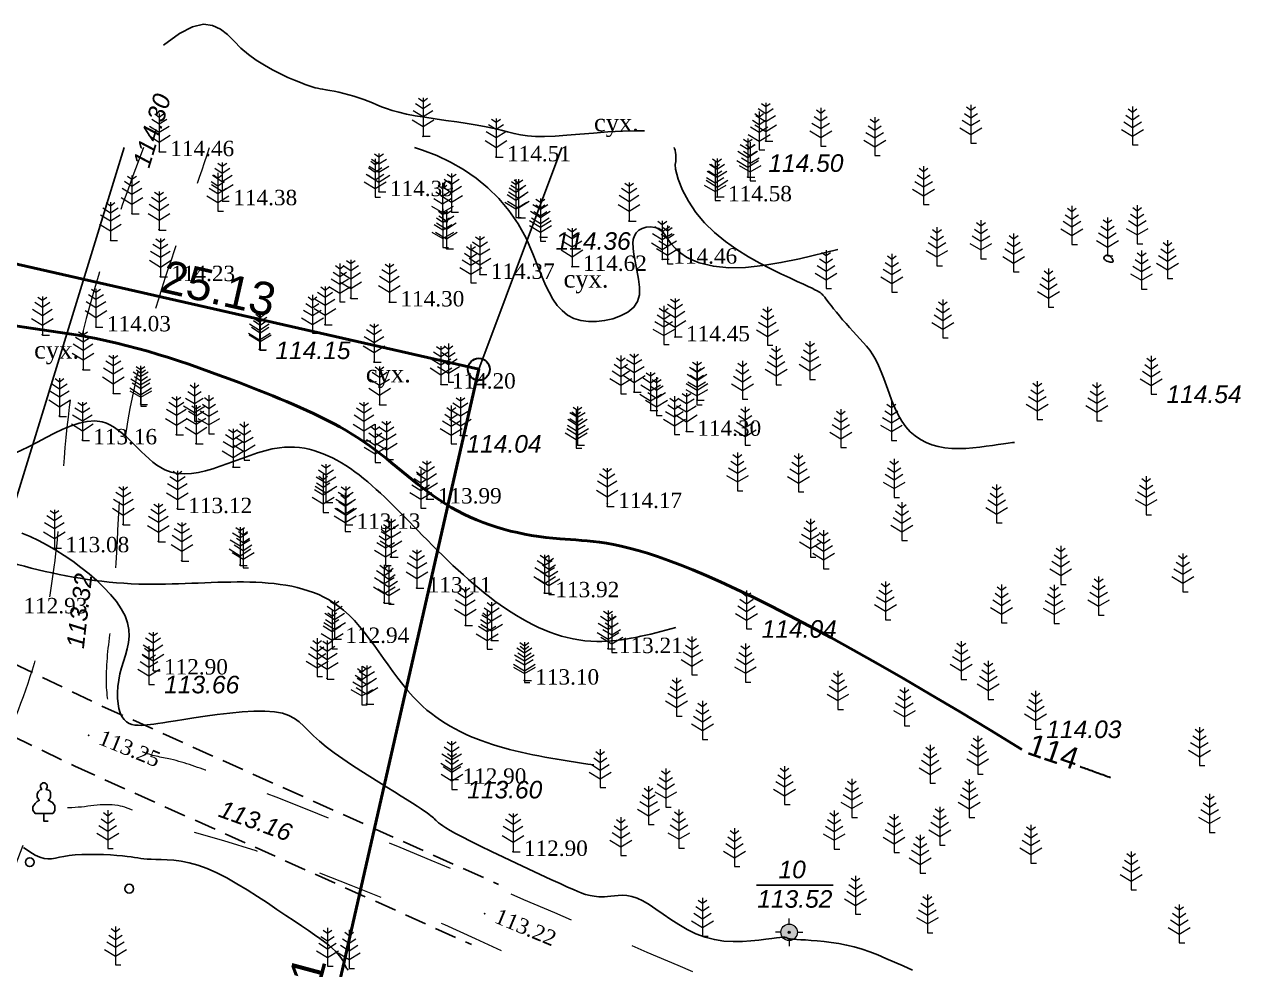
# Model space of a CAD drawing. Header units: millimetres. Extents: x 5405602 to 5405708, y 5524770 to 5524846.
# Drawn here: x 5405652.8 to 5405708.2, y 5524802.5 to 5524845.5 of the extents above; entities that cross this region are included whole.
import ezdxf
from ezdxf.enums import TextEntityAlignment as Align

# ---------------------------------------------------------------- set-up
doc = ezdxf.new("R2010")
doc.units = ezdxf.units.MM
for name, pattern in [('0', [0]), ('1', [6, 3, -3]), ('DASHEDX2', [1.5, 1, -0.5]), ('HIDDEN', [0.5, 0, -0.5])]:
    doc.linetypes.add(name, pattern=pattern)
for name, color, linetype, lineweight in [('11320000', 18, 'HIDDEN', 9), ('Горизонтали--MAJ', 32, 'Continuous', 30), ('ТОЧКИ', 7, 'Continuous', 30)]:
    doc.layers.add(name, color=color, linetype=linetype, lineweight=lineweight)
for name, color, linetype in [('12000000', 7, 'Continuous'), ('61420000', 7, 'Continuous'), ('71132010', 94, 'Continuous'), ('71132060', 7, '0'), ('SC007', 7, 'Continuous'), ('горизонтали', 42, 'Continuous'), ('Горизонтали--LBL', 32, 'Continuous'), ('Горизонтали--MIN', 32, 'Continuous'), ('дороги', 7, 'Continuous'), ('Ділянки_Межі', 10, 'Continuous'), ('надписи', 7, 'Continuous'), ('Ограда каменная', 7, 'g5_472'), ('отметки', 7, 'Continuous'), ('промеры', 185, 'Continuous'), ('Растительность', 7, 'Continuous')]:
    doc.layers.add(name, color=color, linetype=linetype)
doc.styles.add('Arial', font='arial.ttf')
doc.styles.get("Standard").update_dxf_attribs({"font": 'arial.ttf'})
doc.styles.add('times', font='times.ttf')
doc.styles.add('WMF-Arial Cyr2', font='ariali.ttf')
doc.linetypes.add('g5_472', pattern='A,0,-4,[25,GUGK_2005.shx,S=0.4,R=0,X=0,Y=-0.2],0', length=4)

# ---------------------------------------------------------------- blocks, each defined once
blk = doc.blocks.new('A$C51FE15A3')
at = {"layer": 'Растительность', "color": 94, "lineweight": 0}
for points in [[(-0.201, 1.726), (0, 1.584), (0.201, 1.726)], [(0, 1.75), (0, 0), (0.319, 0)], [(-0.447, 1.172), (0, 0.895), (0.447, 1.172)], [(-0.343, 1.489), (0, 1.267), (0.343, 1.489)], [(-0.493, 0.753), (0, 0.444), (0.493, 0.753)]]:
    blk.add_lwpolyline(points, dxfattribs=at)
blk = doc.blocks.new('SYMBOL11320000')
h = blk.add_hatch(color=7)
edge = h.paths.add_edge_path()
edge.add_arc((0, 0), 0.375, 0, 360)
h = blk.add_hatch(color=18)
edge = h.paths.add_edge_path()
edge.add_arc((0, 0), 0.05, 0, 360)
at = {"color": 18, "linetype": 'Continuous', "lineweight": 0, "flags": 128}
for points in [[(0, 0.375), (0, 0.625)], [(-0.375, 0), (-0.625, 0)], [(0.375, 0), (0.625, 0)], [(0, -0.375), (0, -0.625)]]:
    blk.add_lwpolyline(points, dxfattribs=at)
at = {"color": 18, "linetype": 'Continuous', "lineweight": 9}
blk.add_circle((0, 0), 0.375, dxfattribs=at)
at = {"color": 18, "linetype": 'Continuous', "lineweight": 0}
blk.add_circle((0, 0), 0.05, dxfattribs=at)
blk = doc.blocks.new('SYMBOL71132060')
at = {"layer": 'SC007', "color": 94, "lineweight": 0}
for points in [[(0, 1.75), (0, 0), (0.25, 0)], [(-0.3, 1.35), (0, 1.15), (0.3, 1.35)], [(-0.2, 1.65), (0, 1.5), (0.2, 1.65)], [(-0.5, 0.7), (0, 0.4), (0.5, 0.7)], [(-0.4, 1.05), (0, 0.8), (0.4, 1.05)]]:
    blk.add_lwpolyline(points, dxfattribs=at)
blk = doc.blocks.new('SYMBOL71132010')
at = {"layer": 'SC007'}
for points in [[(0.05, 1.75), (-0.05, 1.75), (-0.15, 1.65), (-0.15, 1.55), (-0.1, 1.45), (-0.15, 1.45), (-0.25, 1.35), (-0.3, 1.25), (-0.3, 1.1), (-0.25, 1), (-0.2, 0.95), (-0.3, 0.9), (-0.35, 0.85), (-0.4, 0.8), (-0.5, 0.65), (-0.5, 0.5), (-0.4, 0.35), (-0.3, 0.35), (-0.1, 0.35), (0, 0.35), (0.15, 0.35), (0.4, 0.35), (0.45, 0.4), (0.5, 0.5), (0.5, 0.7), (0.4, 0.85), (0.2, 0.95), (0.25, 1), (0.3, 1.1), (0.3, 1.3), (0.25, 1.4), (0.1, 1.45), (0.15, 1.55), (0.15, 1.65), (0.05, 1.75)], [(0, 0.35), (0, 0), (0.2, 0)]]:
    blk.add_lwpolyline(points, dxfattribs=at)

msp = doc.modelspace()

# ---------------------------------------------------------------- hatches: boundary and pattern name
at = {"layer": '12000000', "lineweight": 15, "ltscale": 0.02, "extrusion": (-0.000964997, -0.001555, 0.999998)}
for points in [[(5404067.041, 5522220.667, 1), (5404067.377, 5522220.689, 1)], [(5404038.27, 5522220.096, 1), (5404038.607, 5522220.118, 1)], [(5404057.081, 5522216.517, 1), (5404057.417, 5522216.539, 1)], [(5404044.326, 5522211.541, 1), (5404044.663, 5522211.562, 1)], [(5404084.89, 5522209.539, 1), (5404085.227, 5522209.561, 1)], [(5404036.687, 5522207.948, 1), (5404037.024, 5522207.97, 1)], [(5404053.024, 5522207.282, 1), (5404053.361, 5522207.303, 1)], [(5404066.461, 5522198.856, 1), (5404066.798, 5522198.877, 1)], [(5404035.765, 5522196.998, 1), (5404036.102, 5522197.019, 1)], [(5404039.048, 5522195.931, 1), (5404039.385, 5522195.953, 1)], [(5404079.419, 5522194.288, 1), (5404079.756, 5522194.309, 1)], [(5404052.842, 5522191.148, 1), (5404053.179, 5522191.17, 1)], [(5404041.518, 5522190.624, 1), (5404041.855, 5522190.646, 1)], [(5404047.389, 5522183.499, 1), (5404047.726, 5522183.52, 1)]]:
    msp.add_hatch(color=7, dxfattribs=at).paths.add_polyline_path(points)

# ---------------------------------------------------------------- linework, layer by layer
at = {"layer": '12000000'}
msp.add_lwpolyline([(5405686.155, 5524806.341), (5405689.654, 5524806.341)], dxfattribs=at)
at = {"layer": '61420000', "linetype": '1', "lineweight": 15}
for points, knots in [([(5405658.253, 5524839.913), (5405656.971, 5524836.476), (5405654.797, 5524830.706), (5405654.512, 5524822.839), (5405653.641, 5524816.985), (5405651.464, 5524811.523), (5405647.501, 5524803.754), (5405644.475, 5524795.086), (5405642.545, 5524786.661), (5405641.536, 5524782.343), (5405641.37, 5524778.552), (5405646.186, 5524776.965), (5405649.631, 5524775.925), (5405652.218, 5524775.054)], [267.344745, 267.344745, 267.344745, 267.344745, 278.270441, 285.703111, 290.811349, 295.944316, 303.243347, 316.96995, 323.468375, 328.835097, 330.952065, 333.544824, 342.077655, 342.077655, 342.077655, 342.077655]), ([(5405694.343, 5524797.784), (5405690.888, 5524799.2), (5405679.912, 5524803.735), (5405668.424, 5524808.832), (5405659.744, 5524812.068), (5405658.137, 5524812.287), (5405657.181, 5524813.162), (5405656.603, 5524814.456), (5405656.503, 5524816.253), (5405657.132, 5524820.325), (5405656.994, 5524826.636), (5405659.102, 5524833.729), (5405660.66, 5524838.112), (5405661.265, 5524839.913)], [95.710988, 95.710988, 95.710988, 95.710988, 106.911766, 131.332327, 133.382144, 134.712844, 136.094937, 137.027816, 138.923181, 141.370925, 149.409107, 157.660526, 163.367739, 163.367739, 163.367739, 163.367739]), ([(5405671.291, 5524770.616), (5405670.961, 5524770.745), (5405665.622, 5524772.827), (5405657.539, 5524776.098), (5405649.507, 5524778.853), (5405644.881, 5524780.314), (5405644.535, 5524782.9), (5405645.972, 5524787.059), (5405647.299, 5524796.414), (5405651.023, 5524803.154), (5405653.437, 5524810.013), (5405655.305, 5524809.769), (5405656.952, 5524810.286), (5405658.697, 5524809.22), (5405667.778, 5524806.956), (5405680.444, 5524800.22), (5405692.962, 5524795.021), (5405697.908, 5524793.036)], [193.245061, 193.245061, 193.245061, 193.245061, 194.298529, 210.268166, 218.737077, 221.680796, 222.725351, 226.119576, 234.832274, 250.19536, 252.103309, 253.101857, 255.347995, 257.070206, 258.899568, 283.531127, 299.526473, 299.526473, 299.526473, 299.526473])]:
    msp.add_open_spline(points, degree=3, knots=knots, dxfattribs=at)
at = {"layer": 'горизонтали', "color": 32}
msp.add_lwpolyline([(5405670.595, 5524839.913), (5405670.954, 5524839.798), (5405671.602, 5524839.546), (5405672.227, 5524839.253), (5405672.825, 5524838.913), (5405673.395, 5524838.523), (5405673.931, 5524838.081), (5405674.43, 5524837.588), (5405674.889, 5524837.041), (5405675.303, 5524836.442), (5405675.668, 5524835.789), (5405675.982, 5524835.083), (5405676.265, 5524834.352), (5405676.555, 5524833.644), (5405676.888, 5524833.006), (5405677.084, 5524832.73), (5405677.304, 5524832.489), (5405677.555, 5524832.29), (5405677.84, 5524832.139), (5405678.16, 5524832.04), (5405678.508, 5524831.991), (5405678.872, 5524831.99), (5405679.244, 5524832.035), (5405679.615, 5524832.124), (5405679.974, 5524832.255), (5405680.305, 5524832.427), (5405680.574, 5524832.643), (5405680.748, 5524832.905), (5405680.828, 5524833.212), (5405680.835, 5524833.555), (5405680.79, 5524833.928), (5405680.627, 5524834.738), (5405680.554, 5524835.157), (5405680.531, 5524835.554), (5405680.551, 5524835.733), (5405680.598, 5524835.895), (5405680.677, 5524836.035), (5405680.794, 5524836.149), (5405680.95, 5524836.233), (5405681.136, 5524836.285), (5405681.335, 5524836.302), (5405681.532, 5524836.282), (5405681.712, 5524836.222), (5405681.859, 5524836.121), (5405682.056, 5524835.829), (5405682.254, 5524835.553), (5405682.475, 5524835.312), (5405682.716, 5524835.105), (5405682.977, 5524834.929), (5405683.257, 5524834.783), (5405683.554, 5524834.665), (5405684.198, 5524834.508), (5405684.899, 5524834.443), (5405685.65, 5524834.459), (5405686.443, 5524834.54), (5405687.269, 5524834.675), (5405688.12, 5524834.85), (5405689.863, 5524835.266)], dxfattribs=at)
for points, knots in [([(5405630.748, 5524839.913), (5405631.847, 5524839.251), (5405635.154, 5524838.629), (5405638.051, 5524833.668), (5405643.5, 5524830.191), (5405648.487, 5524828.581), (5405651.496, 5524824.289), (5405656.122, 5524829.555), (5405659.386, 5524823.566), (5405665.551, 5524828.125), (5405671.346, 5524821.613), (5405676.935, 5524816.585), (5405681.264, 5524817.737), (5405682.481, 5524818.06)], [259.618692, 259.618692, 259.618692, 259.618692, 263.577238, 268.549286, 276.008979, 282.485158, 284.13014, 290.057535, 293.654163, 298.963585, 306.578764, 315.889792, 319.532435, 319.532435, 319.532435, 319.532435]), ([(5405678.758, 5524811.809), (5405675.763, 5524812.251), (5405670.745, 5524812.993), (5405667.156, 5524821.108), (5405657.432, 5524819.19), (5405649.151, 5524821.923), (5405640.71, 5524825.553), (5405635.165, 5524827.34), (5405632.424, 5524829.007)], [0, 0, 0, 0, 8.482222, 14.2098, 22.986785, 33.367328, 40.82933, 50.530024, 50.530024, 50.530024, 50.530024])]:
    msp.add_open_spline(points, degree=3, knots=knots, dxfattribs=at)
at = {"layer": 'горизонтали', "color": 32, "lineweight": 50}
msp.add_open_spline([(5405698.233, 5524812.508), (5405682.252, 5524822.353), (5405678.049, 5524821.589), (5405672.077, 5524823.089), (5405668.394, 5524826.87), (5405662.764, 5524829.2), (5405656.57, 5524831.468), (5405649.417, 5524831.949), (5405642.669, 5524835.452), (5405638.279, 5524838.289), (5405635.73, 5524839.913)], degree=3, knots=[0, 0, 0, 0, 7.568343, 12.725493, 17.654253, 23.006167, 30.801483, 37.395587, 44.178008, 53.219325, 53.219325, 53.219325, 53.219325], dxfattribs=at)
at = {"layer": 'Горизонтали--MAJ'}
msp.add_lwpolyline([(5405702.265, 5524811.225), (5405702.211, 5524811.245), (5405702.137, 5524811.272), (5405702.064, 5524811.299), (5405701.992, 5524811.326), (5405701.919, 5524811.352), (5405701.847, 5524811.379), (5405701.775, 5524811.405), (5405701.703, 5524811.431), (5405701.632, 5524811.456), (5405701.561, 5524811.482), (5405701.489, 5524811.507), (5405701.418, 5524811.533), (5405701.347, 5524811.558), (5405701.275, 5524811.584), (5405701.204, 5524811.609), (5405701.134, 5524811.634), (5405701.069, 5524811.657), (5405701.011, 5524811.677), (5405700.962, 5524811.695), (5405700.923, 5524811.708), (5405700.899, 5524811.717), (5405700.89, 5524811.72)], dxfattribs=at)
at = {"layer": 'Горизонтали--MIN'}
for points in [[(5405659.159, 5524844.572), (5405659.885, 5524845.109), (5405660.484, 5524845.414), (5405660.981, 5524845.524), (5405661.396, 5524845.476), (5405661.752, 5524845.307), (5405662.071, 5524845.054), (5405662.377, 5524844.755), (5405662.691, 5524844.445), (5405663.029, 5524844.157), (5405663.388, 5524843.895), (5405663.757, 5524843.66), (5405664.126, 5524843.451), (5405664.484, 5524843.268), (5405664.822, 5524843.11), (5405665.129, 5524842.978), (5405665.395, 5524842.87), (5405665.613, 5524842.786), (5405665.791, 5524842.722), (5405665.937, 5524842.675), (5405666.062, 5524842.64), (5405666.177, 5524842.614), (5405666.292, 5524842.592), (5405666.416, 5524842.57), (5405666.56, 5524842.545), (5405666.731, 5524842.513), (5405666.927, 5524842.474), (5405667.141, 5524842.428), (5405667.368, 5524842.375), (5405667.601, 5524842.317), (5405667.835, 5524842.253), (5405668.063, 5524842.183), (5405668.281, 5524842.108), (5405668.484, 5524842.029), (5405668.68, 5524841.947), (5405668.878, 5524841.862), (5405669.087, 5524841.775), (5405669.316, 5524841.689), (5405669.574, 5524841.603), (5405669.872, 5524841.52), (5405670.218, 5524841.439), (5405670.618, 5524841.363), (5405671.061, 5524841.29), (5405671.534, 5524841.219), (5405672.022, 5524841.149), (5405672.512, 5524841.079), (5405672.989, 5524841.009), (5405673.44, 5524840.936), (5405673.85, 5524840.86), (5405674.21, 5524840.78), (5405674.531, 5524840.7), (5405674.829, 5524840.623), (5405675.119, 5524840.553), (5405675.416, 5524840.494), (5405675.737, 5524840.45), (5405676.096, 5524840.423), (5405676.509, 5524840.418), (5405676.988, 5524840.437), (5405677.526, 5524840.475), (5405678.113, 5524840.523), (5405678.736, 5524840.575), (5405679.386, 5524840.624), (5405680.051, 5524840.662), (5405680.721, 5524840.681), (5405681.053, 5524840.678)], [(5405682.448, 5524839.146), (5405682.467, 5524838.935), (5405682.587, 5524838.468), (5405682.786, 5524837.972), (5405683.057, 5524837.466), (5405683.394, 5524836.964), (5405683.794, 5524836.485), (5405684.247, 5524836.043), (5405684.742, 5524835.64), (5405685.261, 5524835.274), (5405685.789, 5524834.945), (5405686.31, 5524834.652), (5405686.808, 5524834.395), (5405687.268, 5524834.171), (5405687.673, 5524833.981), (5405688.013, 5524833.823), (5405688.29, 5524833.694), (5405688.511, 5524833.589), (5405688.685, 5524833.506), (5405688.819, 5524833.44), (5405688.92, 5524833.388), (5405688.996, 5524833.345), (5405689.054, 5524833.309), (5405689.101, 5524833.275), (5405689.142, 5524833.24), (5405689.18, 5524833.201), (5405689.218, 5524833.156), (5405689.261, 5524833.1), (5405689.313, 5524833.032), (5405689.376, 5524832.947), (5405689.454, 5524832.844), (5405689.551, 5524832.719), (5405689.665, 5524832.576), (5405689.793, 5524832.419), (5405689.932, 5524832.25), (5405690.08, 5524832.075), (5405690.234, 5524831.897), (5405690.392, 5524831.718), (5405690.552, 5524831.545), (5405690.71, 5524831.378), (5405690.866, 5524831.213), (5405691.019, 5524831.047), (5405691.169, 5524830.873), (5405691.314, 5524830.686), (5405691.454, 5524830.481), (5405691.589, 5524830.253), (5405691.717, 5524829.996), (5405691.838, 5524829.708), (5405691.955, 5524829.395), (5405692.072, 5524829.065), (5405692.192, 5524828.727), (5405692.318, 5524828.389), (5405692.454, 5524828.059), (5405692.603, 5524827.745), (5405692.769, 5524827.457), (5405692.954, 5524827.2), (5405693.158, 5524826.976), (5405693.379, 5524826.783), (5405693.619, 5524826.62), (5405693.874, 5524826.486), (5405694.145, 5524826.38), (5405694.431, 5524826.301), (5405694.73, 5524826.248), (5405695.042, 5524826.219), (5405695.361, 5524826.211), (5405695.684, 5524826.22), (5405696.004, 5524826.243), (5405696.317, 5524826.275), (5405696.618, 5524826.314), (5405696.903, 5524826.355), (5405697.165, 5524826.394), (5405697.402, 5524826.429), (5405697.616, 5524826.458), (5405697.813, 5524826.482), (5405697.908, 5524826.49)], [(5405652.716, 5524822.365), (5405653.093, 5524822.208), (5405653.478, 5524822.025), (5405653.867, 5524821.82), (5405654.257, 5524821.593), (5405654.646, 5524821.346), (5405655.031, 5524821.082), (5405655.408, 5524820.801), (5405655.775, 5524820.507), (5405656.126, 5524820.201), (5405656.454, 5524819.887), (5405656.753, 5524819.566), (5405657.017, 5524819.243), (5405657.238, 5524818.92), (5405657.412, 5524818.599), (5405657.532, 5524818.284), (5405657.593, 5524817.976), (5405657.604, 5524817.675), (5405657.575, 5524817.381), (5405657.515, 5524817.091), (5405657.436, 5524816.804), (5405657.347, 5524816.519), (5405657.259, 5524816.234), (5405657.182, 5524815.949), (5405657.124, 5524815.663), (5405657.087, 5524815.381), (5405657.07, 5524815.105), (5405657.072, 5524814.842), (5405657.094, 5524814.596), (5405657.135, 5524814.372), (5405657.195, 5524814.174), (5405657.272, 5524814.007), (5405657.367, 5524813.875), (5405657.477, 5524813.775), (5405657.598, 5524813.702), (5405657.729, 5524813.654), (5405657.866, 5524813.625), (5405658.007, 5524813.612), (5405658.149, 5524813.611), (5405658.289, 5524813.617), (5405658.426, 5524813.628), (5405658.569, 5524813.644), (5405658.727, 5524813.665), (5405658.91, 5524813.693), (5405659.129, 5524813.727), (5405659.393, 5524813.77), (5405659.712, 5524813.821), (5405660.097, 5524813.883), (5405660.552, 5524813.954), (5405661.064, 5524814.029), (5405661.611, 5524814.103), (5405662.176, 5524814.168), (5405662.738, 5524814.22), (5405663.278, 5524814.251), (5405663.776, 5524814.256), (5405664.213, 5524814.228), (5405664.575, 5524814.163), (5405664.874, 5524814.062), (5405665.125, 5524813.929), (5405665.346, 5524813.767), (5405665.553, 5524813.578), (5405665.763, 5524813.367), (5405665.993, 5524813.136), (5405666.26, 5524812.888), (5405666.575, 5524812.627), (5405666.933, 5524812.357), (5405667.321, 5524812.083), (5405667.729, 5524811.808), (5405668.146, 5524811.538), (5405668.56, 5524811.275), (5405668.961, 5524811.025), (5405669.336, 5524810.793), (5405669.678, 5524810.581), (5405669.984, 5524810.389), (5405670.257, 5524810.217), (5405670.497, 5524810.063), (5405670.707, 5524809.928), (5405670.887, 5524809.81), (5405671.038, 5524809.708), (5405671.163, 5524809.622), (5405671.262, 5524809.55), (5405671.34, 5524809.49), (5405671.401, 5524809.44), (5405671.451, 5524809.396), (5405671.494, 5524809.355), (5405671.534, 5524809.316), (5405671.576, 5524809.275), (5405671.625, 5524809.23), (5405671.686, 5524809.177), (5405671.767, 5524809.114), (5405671.877, 5524809.038), (5405672.023, 5524808.945), (5405672.214, 5524808.831), (5405672.458, 5524808.695), (5405672.765, 5524808.531), (5405673.142, 5524808.338), (5405673.593, 5524808.114), (5405674.102, 5524807.866), (5405674.648, 5524807.603), (5405675.211, 5524807.336), (5405675.77, 5524807.073), (5405676.304, 5524806.824), (5405676.792, 5524806.598), (5405677.215, 5524806.404), (5405677.556, 5524806.251), (5405677.822, 5524806.133), (5405678.025, 5524806.046), (5405678.177, 5524805.985), (5405678.29, 5524805.944), (5405678.377, 5524805.916), (5405678.448, 5524805.898), (5405678.517, 5524805.882), (5405678.593, 5524805.865), (5405678.678, 5524805.848), (5405678.772, 5524805.831), (5405678.876, 5524805.816), (5405678.988, 5524805.806), (5405679.11, 5524805.8), (5405679.241, 5524805.802), (5405679.382, 5524805.813), (5405679.532, 5524805.833), (5405679.693, 5524805.855), (5405679.867, 5524805.872), (5405680.055, 5524805.877), (5405680.26, 5524805.862), (5405680.482, 5524805.819), (5405680.724, 5524805.741), (5405680.987, 5524805.621), (5405681.272, 5524805.453), (5405681.58, 5524805.248), (5405681.908, 5524805.019), (5405682.255, 5524804.779), (5405682.621, 5524804.54), (5405683.004, 5524804.315), (5405683.403, 5524804.118), (5405683.817, 5524803.962), (5405684.243, 5524803.855), (5405684.674, 5524803.793), (5405685.1, 5524803.769), (5405685.513, 5524803.773), (5405685.903, 5524803.798), (5405686.262, 5524803.836), (5405686.58, 5524803.877), (5405686.849, 5524803.915), (5405687.063, 5524803.942), (5405687.225, 5524803.958), (5405687.344, 5524803.965), (5405687.427, 5524803.965), (5405687.481, 5524803.96), (5405687.516, 5524803.951), (5405687.537, 5524803.94), (5405687.552, 5524803.928), (5405687.569, 5524803.918), (5405687.594, 5524803.908), (5405687.63, 5524803.899), (5405687.684, 5524803.891), (5405687.761, 5524803.882), (5405687.864, 5524803.873), (5405688, 5524803.863), (5405688.174, 5524803.852), (5405688.389, 5524803.84), (5405688.64, 5524803.824), (5405688.923, 5524803.802), (5405689.232, 5524803.772), (5405689.56, 5524803.731), (5405689.903, 5524803.678), (5405690.255, 5524803.609), (5405690.609, 5524803.524), (5405690.963, 5524803.419), (5405691.318, 5524803.297), (5405691.679, 5524803.157), (5405692.05, 5524803.003), (5405692.435, 5524802.836), (5405692.839, 5524802.657), (5405693.264, 5524802.467)], [(5405652.797, 5524808.046), (5405653.075, 5524807.853), (5405653.323, 5524807.704), (5405653.538, 5524807.605), (5405653.729, 5524807.549), (5405653.903, 5524807.529), (5405654.07, 5524807.537), (5405654.241, 5524807.565), (5405654.424, 5524807.605), (5405654.629, 5524807.648), (5405654.865, 5524807.687), (5405655.139, 5524807.715), (5405655.443, 5524807.731), (5405655.766, 5524807.737), (5405656.098, 5524807.735), (5405656.427, 5524807.726), (5405656.744, 5524807.711), (5405657.037, 5524807.692), (5405657.295, 5524807.669), (5405657.512, 5524807.645), (5405657.693, 5524807.62), (5405657.849, 5524807.596), (5405657.99, 5524807.573), (5405658.125, 5524807.552), (5405658.265, 5524807.534), (5405658.419, 5524807.52), (5405658.598, 5524807.512), (5405658.81, 5524807.509), (5405659.055, 5524807.505), (5405659.331, 5524807.494), (5405659.638, 5524807.469), (5405659.975, 5524807.423), (5405660.339, 5524807.35), (5405660.73, 5524807.242), (5405661.146, 5524807.093), (5405661.586, 5524806.898), (5405662.042, 5524806.665), (5405662.508, 5524806.402), (5405662.976, 5524806.118), (5405663.44, 5524805.823), (5405663.891, 5524805.526), (5405664.324, 5524805.235), (5405664.73, 5524804.959), (5405665.105, 5524804.707), (5405665.447, 5524804.477), (5405665.757, 5524804.269), (5405666.035, 5524804.078), (5405666.284, 5524803.904), (5405666.503, 5524803.744), (5405666.694, 5524803.597), (5405666.857, 5524803.459), (5405666.993, 5524803.33), (5405667.105, 5524803.209), (5405667.196, 5524803.097), (5405667.268, 5524802.993), (5405667.325, 5524802.899), (5405667.37, 5524802.815), (5405667.404, 5524802.74), (5405667.432, 5524802.676), (5405667.457, 5524802.621), (5405667.484, 5524802.572), (5405667.522, 5524802.521), (5405667.576, 5524802.464)]]:
    msp.add_lwpolyline(points, dxfattribs=at)
msp.add_lwpolyline([(5405682.414, 5524839.913, -0.044328), (5405682.473, 5524839.705, -0.116246), (5405682.448, 5524839.146)], format="xyb", dxfattribs=at)
msp.add_lwpolyline([(5405702.027, 5524834.796), (5405702, 5524834.822), (5405701.984, 5524834.849), (5405701.976, 5524834.875), (5405701.976, 5524834.901), (5405701.982, 5524834.925), (5405701.994, 5524834.947), (5405702.011, 5524834.967), (5405702.031, 5524834.983), (5405702.053, 5524834.997), (5405702.077, 5524835.006), (5405702.103, 5524835.011), (5405702.13, 5524835.011), (5405702.159, 5524835.006), (5405702.189, 5524834.995), (5405702.22, 5524834.978), (5405702.252, 5524834.956), (5405702.284, 5524834.927), (5405702.315, 5524834.893), (5405702.342, 5524834.856), (5405702.365, 5524834.819), (5405702.382, 5524834.783), (5405702.39, 5524834.751), (5405702.387, 5524834.724), (5405702.373, 5524834.705), (5405702.346, 5524834.694), (5405702.307, 5524834.692), (5405702.261, 5524834.698), (5405702.211, 5524834.709), (5405702.159, 5524834.726), (5405702.109, 5524834.746), (5405702.064, 5524834.77)], close=True, dxfattribs=at)
at = {"layer": 'дороги', "color": 7, "linetype": 'DASHEDX2', "elevation": 112.71}
for points in [[(5405614.819, 5524839.913), (5405616.709, 5524838.529), (5405627.094, 5524829.743), (5405644.197, 5524820.364), (5405656.394, 5524814.47), (5405674.415, 5524806.368)], [(5405614.359, 5524836.531), (5405614.851, 5524836.171), (5405625.386, 5524827.257), (5405642.823, 5524817.696), (5405655.126, 5524811.75), (5405673.185, 5524803.632)]]:
    msp.add_lwpolyline(points, dxfattribs=at)
at = {"layer": 'Ділянки_Межі'}
msp.add_lwpolyline([(5405677.303, 5524839.913), (5405673.52, 5524829.82), (5405649.017, 5524835.388), (5405650.266, 5524839.913)], dxfattribs=at)
at = {"layer": 'Ділянки_Межі', "lineweight": 50}
msp.add_lwpolyline([(5405636.727, 5524781.91), (5405646.236, 5524823.743), (5405649.017, 5524835.388), (5405673.52, 5524829.82), (5405661.97, 5524779.01)], close=True, dxfattribs=at)
at = {"layer": 'Ограда каменная', "flags": 128}
msp.add_lwpolyline([(5405657.369, 5524839.913), (5405650.486, 5524817.57)], dxfattribs=at)
at = {"layer": 'отметки', "color": 7}
for p in [(5405670.98, 5524840.431, 114.541), (5405686.581, 5524840.208, 114.578), (5405658.973, 5524839.723, 114.458), (5405674.303, 5524839.489, 114.511), (5405685.759, 5524838.571, 114.566), (5405668.972, 5524837.903, 114.389), (5405684.362, 5524837.668, 114.578), (5405661.842, 5524837.489, 114.377), (5405657.728, 5524836.9, 114.235), (5405672.28, 5524836.982, 114.444), (5405675.319, 5524836.726, 114.52), (5405680.357, 5524836.574, 114.506), (5405658.959, 5524836.172, 114.218), (5405656.753, 5524835.684, 114.237), (5405676.317, 5524835.841, 114.503), (5405672.043, 5524835.319, 114.347), (5405677.76, 5524834.498, 114.617), (5405681.872, 5524834.83, 114.463), (5405659.016, 5524834.035, 114.228), (5405673.565, 5524834.136, 114.374), (5405667.686, 5524833.059, 114.219), (5405669.449, 5524832.882, 114.303), (5405656.092, 5524831.747, 114.026), (5405666.518, 5524831.845, 114.207), (5405653.649, 5524831.39, 113.978), (5405682.45, 5524831.295, 114.449), (5405663.525, 5524830.722, 114.187), (5405668.748, 5524830.152, 114.194), (5405655.505, 5524829.808, 113.96), (5405671.791, 5524829.141, 114.201), (5405680.587, 5524828.785, 114.392), (5405656.884, 5524828.729, 113.906), (5405658.118, 5524828.234, 113.885), (5405669.001, 5524828.207, 114.138), (5405683.447, 5524828.429, 114.355), (5405654.429, 5524827.689, 113.827), (5405681.338, 5524827.946, 114.244), (5405655.464, 5524826.604, 113.163), (5405659.748, 5524826.838, 113.881), (5405668.287, 5524826.579, 113.996), (5405672.678, 5524826.806, 114.128), (5405682.964, 5524826.991, 114.301), (5405660.646, 5524826.44, 113.924), (5405678.008, 5524826.382, 114.166), (5405669.306, 5524825.725, 114.003), (5405662.321, 5524825.373, 113.19), (5405671.15, 5524823.911, 113.994), (5405659.793, 5524823.471, 113.121), (5405666.55, 5524823.766, 113.161), (5405679.362, 5524823.577, 114.114), (5405679.365, 5524823.706, 114.173), (5405657.321, 5524822.768, 113.013), (5405667.451, 5524822.759, 113.133), (5405654.198, 5524821.69, 113.077), (5405658.927, 5524821.981, 113.058), (5405659.993, 5524821.112, 113.007), (5405669.512, 5524821.276, 113.09), (5405662.639, 5524820.914, 113.008), (5405670.691, 5524819.861, 113.112), (5405676.504, 5524819.643, 113.917), (5405669.197, 5524819.192, 113.016), (5405672.904, 5524818.164, 113.082), (5405666.943, 5524817.563, 112.944), (5405674.092, 5524817.487, 113.106), (5405679.393, 5524817.102, 113.207), (5405658.688, 5524816.126, 112.895), (5405666.613, 5524815.744, 112.913), (5405675.587, 5524815.667, 113.099), (5405668.409, 5524814.599, 113.006), (5405655.754, 5524813.152, 112.431), (5405655.754, 5524813.152, 113.248), (5405672.275, 5524811.153, 112.9), (5405675.071, 5524807.867, 112.899), (5405673.787, 5524805.032, 112.4), (5405673.787, 5524805.032, 113.217)]:
    msp.add_point(p, dxfattribs=at)
at = {"layer": 'Растительность', "color": 7}
for centre in [(5405653.075, 5524807.381), (5405657.605, 5524806.174)]:
    msp.add_circle(centre, 0.2, dxfattribs=at)
at = {"layer": 'ТОЧКИ'}
msp.add_circle((5405673.52, 5524829.82), 0.5, dxfattribs=at)

# ---------------------------------------------------------------- block references
at = {"layer": '11320000'}
msp.add_blockref('SYMBOL11320000', (5405687.644, 5524804.19, 113.52), dxfattribs=at)
at = {"layer": '71132010'}
msp.add_blockref('SYMBOL71132010', (5405653.718, 5524809.248, 113.12), dxfattribs=at)
at = {"layer": '71132060'}
for p in [(5405686.28, 5524839.81, 114.5), (5405689.082, 5524839.978, 114.6), (5405695.921, 5524840.114, 114.62), (5405703.276, 5524840.031, 114.63), (5405691.538, 5524839.552, 114.59), (5405685.873, 5524838.402, 114.55), (5405668.796, 5524837.65, 114.32), (5405661.638, 5524837.016, 114.31), (5405684.275, 5524837.508, 114.57), (5405693.764, 5524837.32, 114.62), (5405671.864, 5524836.551, 114.36), (5405675.202, 5524836.726, 114.41), (5405671.886, 5524835.368, 114.3), (5405676.32, 5524835.66, 114.36), (5405700.515, 5524835.507, 114.62), (5405703.49, 5524835.536, 114.61), (5405696.376, 5524834.851, 114.58), (5405702.132, 5524834.981, 114.49), (5405682.112, 5524834.619, 114.43), (5405694.374, 5524834.535, 114.5), (5405697.864, 5524834.256, 114.54), (5405673.16, 5524833.754, 114.3), (5405704.863, 5524833.946, 114.52), (5405689.322, 5524833.494, 114.51), (5405692.321, 5524833.33, 114.58), (5405703.689, 5524833.471, 114.53), (5405667.19, 5524832.892, 114.18), (5405699.448, 5524832.655, 114.61), (5405665.942, 5524831.464, 114.16), (5405681.933, 5524830.952, 114.3), (5405686.653, 5524830.919, 111), (5405694.64, 5524831.245, 114.58), (5405663.566, 5524830.684, 114.15), (5405672.135, 5524829.241, 114.16), (5405688.593, 5524829.353, 114.41), (5405679.983, 5524828.697, 114.27), (5405687.047, 5524829.119, 114.38), (5405704.129, 5524828.682, 114.54), (5405658.138, 5524828.146, 111.21), (5405683.439, 5524828.206, 114.28), (5405685.514, 5524828.454, 114.3), (5405681.611, 5524827.712, 114.28), (5405660.571, 5524827.455, 113.83), (5405698.94, 5524827.531, 114.51), (5405701.646, 5524827.473, 114.52), (5405661.234, 5524826.886, 113.89), (5405682.419, 5524826.852, 114.24), (5405692.296, 5524826.582, 114.49), (5405672.264, 5524826.425, 114.04), (5405677.953, 5524826.23, 114.17), (5405685.642, 5524826.364, 114.32), (5405689.997, 5524826.259, 114.34), (5405662.839, 5524825.683, 113.78), (5405668.805, 5524825.571, 114), (5405685.286, 5524824.289, 114.14), (5405688.069, 5524824.238, 114.3), (5405692.422, 5524823.988, 114.31), (5405666.433, 5524823.3, 113.81), (5405670.875, 5524823.504, 113.93), (5405703.894, 5524823.198, 114.36), (5405697.09, 5524822.825, 114.45), (5405667.438, 5524822.442, 113.83), (5405692.778, 5524822.019, 114.28), (5405688.611, 5524821.268, 114.24), (5405662.784, 5524820.778, 113.78), (5405669.275, 5524820.886, 113.83), (5405689.215, 5524820.742, 114.27), (5405700.004, 5524820.029, 114.4), (5405676.71, 5524819.575, 113.94), (5405705.562, 5524819.687, 114.29), (5405669.417, 5524819.121, 111.21), (5405692.027, 5524818.411, 114.17), (5405697.317, 5524818.272, 114.22), (5405699.703, 5524818.252, 114.26), (5405701.733, 5524818.631, 114.36), (5405685.701, 5524817.999, 114.04), (5405666.839, 5524817.087, 113.66), (5405673.896, 5524817.079, 113.8), (5405679.568, 5524816.928, 113.84), (5405658.502, 5524815.467, 113.66), (5405666.159, 5524815.829, 113.59), (5405675.594, 5524815.565, 113.77), (5405683.221, 5524815.908, 113.86), (5405685.65, 5524815.582, 114.03), (5405695.481, 5524815.7, 114.12), (5405668.189, 5524814.549, 113.68), (5405689.867, 5524814.337, 113.99), (5405696.71, 5524814.795, 114.12), (5405682.522, 5524814.031, 113.85), (5405692.888, 5524813.591, 113.99), (5405698.859, 5524813.431, 114.03), (5405683.693, 5524812.973, 113.78), (5405706.32, 5524811.784, 114.06), (5405694.062, 5524810.973, 113.97), (5405696.226, 5524811.383, 113.95), (5405672.296, 5524810.684, 113.6), (5405679.046, 5524810.776, 113.65), (5405682.029, 5524809.891, 113.63), (5405687.433, 5524810.008, 113.74), (5405690.5, 5524809.419, 113.78), (5405695.839, 5524809.417, 113.89), (5405681.246, 5524809.096, 113.58), (5405706.784, 5524808.736, 113.91), (5405656.627, 5524807.999), (5405679.986, 5524807.68, 113.63), (5405682.625, 5524808.025, 113.66), (5405689.694, 5524807.977, 113.7), (5405692.417, 5524807.824, 113.72), (5405694.498, 5524808.153, 113.8), (5405685.155, 5524807.179, 113.55), (5405698.651, 5524807.335, 113.82), (5405693.61, 5524806.882, 113.73), (5405703.212, 5524806.124, 113.85), (5405690.664, 5524805.01, 113.58), (5405683.701, 5524804.01, 113.64), (5405693.936, 5524804.168, 113.63), (5405705.401, 5524803.705, 113.77), (5405656.977, 5524802.71, 112.57), (5405666.63, 5524802.644, 112.94), (5405667.615, 5524802.549, 113.01)]:
    msp.add_blockref('SYMBOL71132060', p, dxfattribs=at)
at = {"layer": 'Растительность', "color": 7}
for p in [(5405670.98, 5524840.43, 114.54), (5405686.58, 5524840.2, 114.58), (5405658.97, 5524839.72, 114.46), (5405674.3, 5524839.48, 114.51), (5405685.76, 5524838.57, 114.57), (5405668.97, 5524837.9, 114.39), (5405684.36, 5524837.67, 114.58), (5405661.84, 5524837.48, 114.38), (5405672.28, 5524836.98, 114.44), (5405657.73, 5524836.89, 114.23), (5405675.32, 5524836.72, 114.52), (5405680.36, 5524836.57, 114.51), (5405658.96, 5524836.16, 114.22), (5405656.75, 5524835.68, 114.24), (5405676.32, 5524835.84, 114.5), (5405672.04, 5524835.31, 114.35), (5405681.87, 5524834.83, 114.46), (5405677.76, 5524834.5, 114.62), (5405659.02, 5524834.03, 114.23), (5405673.57, 5524834.13, 114.37), (5405667.69, 5524833.05, 114.22), (5405669.45, 5524832.88, 114.3), (5405656.09, 5524831.74, 114.03), (5405666.52, 5524831.84, 114.21), (5405653.65, 5524831.38, 113.98), (5405682.45, 5524831.29, 114.45), (5405663.53, 5524830.71, 114.19), (5405655.5, 5524829.8, 113.96), (5405668.75, 5524830.14, 114.19), (5405656.88, 5524828.72, 113.91), (5405671.79, 5524829.13, 114.2), (5405680.59, 5524828.78, 114.39), (5405658.12, 5524828.22, 113.88), (5405669, 5524828.2, 114.14), (5405683.45, 5524828.42, 114.35), (5405654.43, 5524827.67, 113.83), (5405681.34, 5524827.94, 114.24), (5405655.47, 5524826.58, 113.16), (5405659.75, 5524826.83, 113.88), (5405668.29, 5524826.57, 114), (5405672.68, 5524826.8, 114.13), (5405682.97, 5524826.99, 114.3), (5405660.65, 5524826.43, 113.92), (5405678.01, 5524826.37, 114.17), (5405662.33, 5524825.36, 113.19), (5405669.31, 5524825.71, 114), (5405666.56, 5524823.75, 113.16), (5405671.15, 5524823.9, 113.99), (5405659.8, 5524823.45, 113.12), (5405679.36, 5524823.57, 114.11), (5405657.33, 5524822.74, 113.01), (5405667.46, 5524822.74, 113.13), (5405654.2, 5524821.67, 113.08), (5405658.93, 5524821.96, 113.06), (5405660, 5524821.09, 113.01), (5405669.52, 5524821.26, 113.09), (5405662.65, 5524820.89, 113.01), (5405670.7, 5524819.85, 113.11), (5405676.51, 5524819.63, 113.92), (5405669.21, 5524819.17, 113.01), (5405672.91, 5524818.15, 113.08), (5405666.95, 5524817.54, 112.94), (5405674.1, 5524817.47, 113.11), (5405679.4, 5524817.09, 113.21), (5405658.69, 5524816.1, 112.89), (5405666.62, 5524815.72, 112.91), (5405675.59, 5524815.65, 113.1), (5405668.42, 5524814.58, 113.01), (5405672.28, 5524811.14, 112.9), (5405675.08, 5524807.85, 112.9)]:
    msp.add_blockref('A$C51FE15A3', p, dxfattribs=at)

# ---------------------------------------------------------------- texts
at = {"layer": '12000000', "color": 7, "style": 'WMF-Arial Cyr2'}
for s, rotation, p in [('114.30', 72.8773, (5405658.512, 5524838.938, 114.3)), ('113.32', 83.4554, (5405655.537, 5524817.079, 113.32)), ('113.16', 340.0858, (5405661.612, 5524809.474, 113.16))]:
    msp.add_text(s, height=0.8, rotation=rotation, dxfattribs=at).set_placement(p)
for s, p in [('114.50', (5405686.698, 5524838.808, 114.59)), ('114.36', (5405677.013, 5524835.26, 114.36)), ('114.15', (5405664.259, 5524830.284, 114.15)), ('114.54', (5405704.822, 5524828.282, 114.54)), ('114.04', (5405672.957, 5524826.025, 114.04)), ('114.04', (5405686.394, 5524817.599, 114.04)), ('113.66', (5405659.195, 5524815.067, 113.66)), ('114.03', (5405699.352, 5524813.031, 114.03)), ('113.60', (5405672.989, 5524810.284, 113.6)), ('10', (5405687.157, 5524806.649, 100.7)), ('113.52', (5405686.193, 5524805.308, 113.52))]:
    msp.add_text(s, height=0.8, dxfattribs=at).set_placement(p)
at = {"layer": 'Горизонтали--LBL', "style": 'Arial'}
msp.add_text('114', height=1, rotation=341.2642, dxfattribs=at).set_placement((5405698.57, 5524812.794, 114), align=Align.MIDDLE_LEFT)
at = {"layer": 'надписи', "color": 7, "style": 'times'}
for p in [(5405678.758, 5524841.452, 111.861), (5405677.374, 5524834.339, 111.861), (5405653.274, 5524831.107, 111.861), (5405668.373, 5524830.024, 111.861)]:
    msp.add_text('сух.', height=0.8, dxfattribs=at).set_placement(p, align=Align.TOP_LEFT)
at = {"layer": 'отметки', "color": 7, "style": 'times'}
for s, p in [('114.46', (5405659.473, 5524840.223, 114.458)), ('114.51', (5405674.803, 5524839.989, 114.511)), ('114.39', (5405669.472, 5524838.403, 114.389)), ('114.58', (5405684.862, 5524838.168, 114.578)), ('114.38', (5405662.342, 5524837.989, 114.377)), ('114.62', (5405678.26, 5524834.998, 114.617)), ('114.46', (5405682.372, 5524835.33, 114.463)), ('114.23', (5405659.516, 5524834.535, 114.228)), ('114.37', (5405674.065, 5524834.636, 114.374)), ('114.30', (5405669.949, 5524833.382, 114.303)), ('114.03', (5405656.592, 5524832.247, 114.026)), ('114.45', (5405682.95, 5524831.795, 114.449)), ('114.20', (5405672.291, 5524829.641, 114.201)), ('113.16', (5405655.964, 5524827.104, 113.163)), ('114.30', (5405683.464, 5524827.491, 114.301)), ('113.99', (5405671.65, 5524824.411, 113.994)), ('113.12', (5405660.293, 5524823.971, 113.121)), ('114.17', (5405679.865, 5524824.206, 114.173)), ('113.13', (5405667.951, 5524823.259, 113.133)), ('113.08', (5405654.698, 5524822.19, 113.077)), ('113.11', (5405671.191, 5524820.361, 113.112)), ('113.92', (5405677.004, 5524820.143, 113.917)), ('112.93', (5405652.789, 5524819.411, 112.927)), ('112.94', (5405667.443, 5524818.063, 112.944)), ('113.21', (5405679.893, 5524817.602, 113.207)), ('112.90', (5405659.188, 5524816.626, 112.895)), ('113.10', (5405676.087, 5524816.167, 113.099)), ('112.90', (5405672.775, 5524811.653, 112.9)), ('112.90', (5405675.571, 5524808.367, 112.899))]:
    msp.add_text(s, height=0.7, dxfattribs=at).set_placement(p, align=Align.TOP_LEFT)
for s, rotation, p in [('113.25', 337.9784, (5405656.405, 5524813.428, 113.248)), ('113.22', 337.4357, (5405674.441, 5524805.302, 113.217))]:
    msp.add_text(s, height=0.7, rotation=rotation, dxfattribs=at).set_placement(p, align=Align.TOP_LEFT)
at = {"layer": 'промеры', "char_height": 1.5, "attachment_point": 1}
for s, insert, rotation in [('25.13', (5405659.288, 5524834.824), 347.1983), ('52.11', (5405663.786, 5524798.165), 74.9444)]:
    msp.add_mtext(s, dxfattribs=dict(at, insert=insert, rotation=rotation))

doc.saveas('drawing.dxf')
